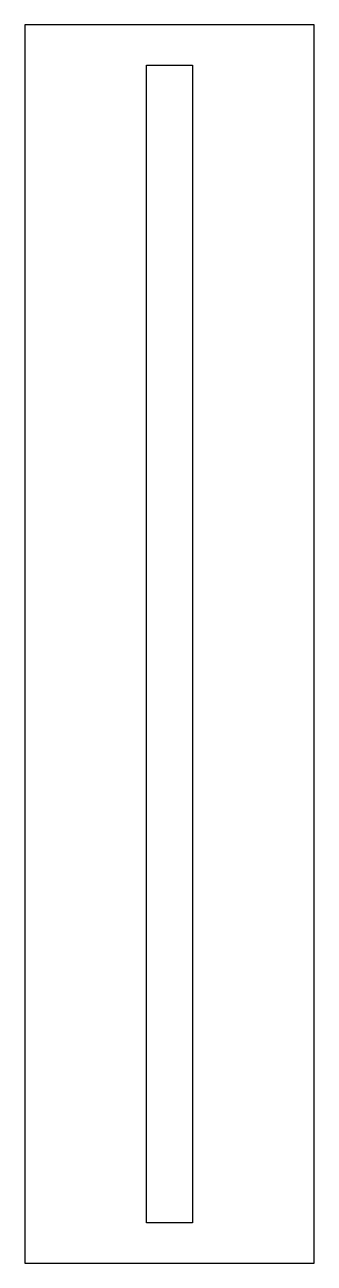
# Model space of a CAD drawing. Extents: x 0 to 25, y 0 to 107.
import ezdxf

# ---------------------------------------------------------------- set-up
doc = ezdxf.new("R2010")
doc.units = 0
doc.layers.add('CUT', color=7, linetype='Continuous')
doc.layers.add('OUTSIDE', color=1, linetype='Continuous')

msp = doc.modelspace()

# ---------------------------------------------------------------- linework, layer by layer
at = {"layer": 'CUT'}
msp.add_lwpolyline([(14.5, 103.5), (14.5, 3.5), (10.5, 3.5), (10.5, 103.5)], close=True, dxfattribs=at)
at = {"layer": 'OUTSIDE'}
msp.add_lwpolyline([(0, 0), (25, 0), (25, 107), (0, 107)], close=True, dxfattribs=at)

doc.saveas('drawing.dxf')
